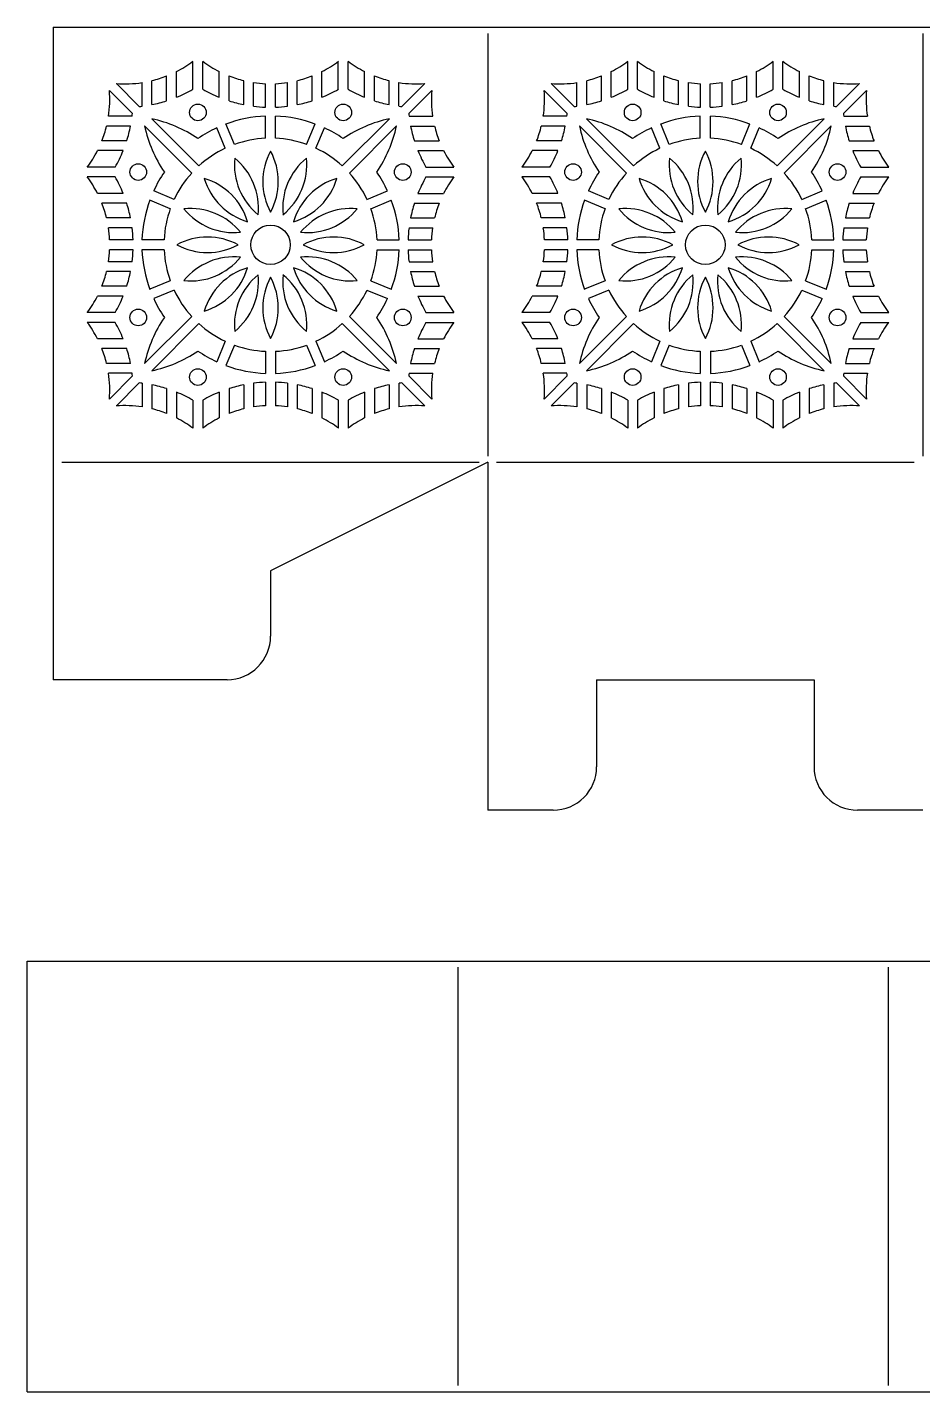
# Model space of a CAD drawing. Extents: x 540 to 830, y 429 to 649.
# Drawn here: x 540.4 to 684.5, y 429.4 to 649 of the extents above; entities that cross this region are included whole.
import ezdxf

# ---------------------------------------------------------------- set-up
doc = ezdxf.new("R2010")
doc.units = 0
doc.layers.get('0').update_dxf_attribs({"linetype": 'CONTINUOUS'})

msp = doc.modelspace()

# ---------------------------------------------------------------- linework, layer by layer
for p, q in [((544.52, 648.99), (544.52, 543.99)), ((544.52, 648.99), (824.52, 648.99)), ((614.52, 647.99), (614.52, 579.99)), ((684.52, 647.99), (684.52, 579.99)), ((567.03, 639.01), (567.03, 643.51)), ((568.61, 639.01), (568.61, 643.51)), ((590.43, 639.01), (590.43, 643.51)), ((592.01, 639.01), (592.01, 643.51)), ((637.03, 639.01), (637.03, 643.51)), ((638.61, 639.01), (638.61, 643.51)), ((660.43, 639.01), (660.43, 643.51)), ((662.01, 639.01), (662.01, 643.51)), ((564.37, 637.73), (564.37, 641.86)), ((571.26, 637.73), (571.26, 641.86)), ((587.78, 637.73), (587.78, 641.86)), ((594.66, 637.73), (594.66, 641.86)), ((634.37, 637.73), (634.37, 641.86)), ((641.26, 637.73), (641.26, 641.86)), ((657.78, 637.73), (657.78, 641.86)), ((664.66, 637.73), (664.66, 641.86)), ((554.69, 639.94), (558.39, 636.24)), ((558.84, 636.29), (558.84, 640.09)), ((560.42, 636.54), (560.42, 640.4)), ((562.79, 637.16), (562.79, 641.16)), ((572.84, 637.16), (572.84, 641.16)), ((575.21, 636.54), (575.21, 640.4)), ((576.79, 636.29), (576.79, 640.09)), ((578.73, 636.12), (578.73, 639.91)), ((580.31, 636.12), (580.31, 639.91)), ((582.25, 636.29), (582.25, 640.09)), ((583.83, 636.54), (583.83, 640.4)), ((586.2, 637.16), (586.2, 641.16)), ((596.24, 637.16), (596.24, 641.16)), ((598.62, 636.54), (598.62, 640.4)), ((600.19, 636.29), (600.19, 640.09)), ((604.35, 639.94), (600.64, 636.24)), ((624.69, 639.94), (628.39, 636.24)), ((628.84, 636.29), (628.84, 640.09)), ((630.42, 636.54), (630.42, 640.4)), ((632.79, 637.16), (632.79, 641.16)), ((642.84, 637.16), (642.84, 641.16)), ((645.21, 636.54), (645.21, 640.4)), ((646.79, 636.29), (646.79, 640.09)), ((648.73, 636.12), (648.73, 639.91)), ((650.31, 636.12), (650.31, 639.91)), ((652.25, 636.29), (652.25, 640.09)), ((653.83, 636.54), (653.83, 640.4)), ((656.2, 637.16), (656.2, 641.16)), ((666.24, 637.16), (666.24, 641.16)), ((668.62, 636.54), (668.62, 640.4)), ((670.19, 636.29), (670.19, 640.09)), ((674.35, 639.94), (670.64, 636.24)), ((553.57, 638.83), (557.28, 635.12)), ((605.47, 638.83), (601.76, 635.12)), ((623.57, 638.83), (627.28, 635.12)), ((675.47, 638.83), (671.76, 635.12)), ((557.23, 634.67), (553.42, 634.67)), ((578.71, 631.13), (578.71, 634.7)), ((580.33, 631.13), (580.33, 634.7)), ((601.81, 634.67), (605.62, 634.67)), ((627.23, 634.67), (623.42, 634.67)), ((648.71, 631.13), (648.71, 634.7)), ((650.33, 631.13), (650.33, 634.7)), ((671.81, 634.67), (675.62, 634.67)), ((556.97, 633.09), (553.11, 633.09)), ((566.83, 625.54), (559.25, 633.13)), ((567.97, 626.68), (560.39, 634.27)), ((572.22, 629.52), (570.85, 632.81)), ((573.71, 630.13), (572.34, 633.43)), ((585.33, 630.13), (586.7, 633.43)), ((586.82, 629.52), (588.19, 632.81)), ((591.07, 626.68), (598.65, 634.27)), ((592.21, 625.54), (599.79, 633.13)), ((602.07, 633.09), (605.93, 633.09)), ((626.97, 633.09), (623.11, 633.09)), ((636.83, 625.54), (629.25, 633.13)), ((637.97, 626.68), (630.39, 634.27)), ((642.22, 629.52), (640.85, 632.81)), ((643.71, 630.13), (642.34, 633.43)), ((655.33, 630.13), (656.7, 633.43)), ((656.82, 629.52), (658.19, 632.81)), ((661.07, 626.68), (668.65, 634.27)), ((662.21, 625.54), (669.79, 633.13)), ((672.07, 633.09), (675.93, 633.09)), ((556.36, 630.72), (552.36, 630.72)), ((602.68, 630.72), (606.68, 630.72)), ((626.36, 630.72), (622.36, 630.72)), ((672.68, 630.72), (676.68, 630.72)), ((555.79, 629.14), (551.65, 629.14)), ((603.25, 629.14), (607.39, 629.14)), ((625.79, 629.14), (621.65, 629.14)), ((673.25, 629.14), (677.39, 629.14)), ((554.5, 626.49), (550, 626.49)), ((604.54, 626.49), (609.04, 626.49)), ((624.5, 626.49), (620, 626.49)), ((674.54, 626.49), (679.04, 626.49)), ((554.5, 624.91), (550, 624.91)), ((604.54, 624.91), (609.04, 624.91)), ((624.5, 624.91), (620, 624.91)), ((674.54, 624.91), (679.04, 624.91)), ((555.79, 622.25), (551.65, 622.25)), ((564, 621.3), (560.7, 622.66)), ((595.04, 621.3), (598.34, 622.66)), ((603.25, 622.25), (607.39, 622.25)), ((625.79, 622.25), (621.65, 622.25)), ((634, 621.3), (630.7, 622.66)), ((665.04, 621.3), (668.34, 622.66)), ((673.25, 622.25), (677.39, 622.25)), ((556.36, 620.67), (552.36, 620.67)), ((563.38, 619.8), (560.08, 621.17)), ((595.66, 619.8), (598.96, 621.17)), ((602.68, 620.67), (606.68, 620.67)), ((626.36, 620.67), (622.36, 620.67)), ((633.38, 619.8), (630.08, 621.17)), ((665.66, 619.8), (668.96, 621.17)), ((672.68, 620.67), (676.68, 620.67)), ((556.97, 618.3), (553.11, 618.3)), ((602.07, 618.3), (605.93, 618.3)), ((626.97, 618.3), (623.11, 618.3)), ((672.07, 618.3), (675.93, 618.3)), ((557.23, 616.72), (553.42, 616.72)), ((601.81, 616.72), (605.62, 616.72)), ((627.23, 616.72), (623.42, 616.72)), ((671.81, 616.72), (675.62, 616.72)), ((557.39, 614.78), (553.61, 614.78)), ((557.39, 613.2), (553.61, 613.2)), ((562.38, 614.8), (558.82, 614.8)), ((562.38, 613.19), (558.82, 613.19)), ((596.66, 614.8), (600.22, 614.8)), ((596.66, 613.19), (600.22, 613.19)), ((601.65, 614.78), (605.43, 614.78)), ((601.65, 613.2), (605.43, 613.2)), ((627.39, 614.78), (623.61, 614.78)), ((627.39, 613.2), (623.61, 613.2)), ((632.38, 614.8), (628.82, 614.8)), ((632.38, 613.19), (628.82, 613.19)), ((666.66, 614.8), (670.22, 614.8)), ((666.66, 613.19), (670.22, 613.19)), ((671.65, 614.78), (675.43, 614.78)), ((671.65, 613.2), (675.43, 613.2)), ((557.23, 611.26), (553.42, 611.26)), ((601.81, 611.26), (605.62, 611.26)), ((627.23, 611.26), (623.42, 611.26)), ((671.81, 611.26), (675.62, 611.26)), ((556.97, 609.68), (553.11, 609.68)), ((602.07, 609.68), (605.93, 609.68)), ((626.97, 609.68), (623.11, 609.68)), ((672.07, 609.68), (675.93, 609.68)), ((556.36, 607.31), (552.36, 607.31)), ((563.38, 608.18), (560.08, 606.82)), ((564, 606.69), (560.7, 605.32)), ((595.04, 606.69), (598.34, 605.32)), ((595.66, 608.18), (598.96, 606.82)), ((602.68, 607.31), (606.68, 607.31)), ((626.36, 607.31), (622.36, 607.31)), ((633.38, 608.18), (630.08, 606.82)), ((634, 606.69), (630.7, 605.32)), ((665.04, 606.69), (668.34, 605.32)), ((665.66, 608.18), (668.96, 606.82)), ((672.68, 607.31), (676.68, 607.31)), ((555.79, 605.73), (551.65, 605.73)), ((603.25, 605.73), (607.39, 605.73)), ((625.79, 605.73), (621.65, 605.73)), ((673.25, 605.73), (677.39, 605.73)), ((554.5, 603.08), (550, 603.08)), ((566.83, 602.45), (559.25, 594.86)), ((592.21, 602.45), (599.79, 594.86)), ((604.54, 603.08), (609.04, 603.08)), ((624.5, 603.08), (620, 603.08)), ((636.83, 602.45), (629.25, 594.86)), ((662.21, 602.45), (669.79, 594.86)), ((674.54, 603.08), (679.04, 603.08)), ((554.5, 601.5), (550, 601.5)), ((567.97, 601.3), (560.39, 593.72)), ((591.07, 601.3), (598.65, 593.72)), ((604.54, 601.5), (609.04, 601.5)), ((624.5, 601.5), (620, 601.5)), ((637.97, 601.3), (630.39, 593.72)), ((661.07, 601.3), (668.65, 593.72)), ((674.54, 601.5), (679.04, 601.5)), ((555.79, 598.85), (551.65, 598.85)), ((572.22, 598.47), (570.85, 595.17)), ((573.71, 597.85), (572.34, 594.56)), ((585.33, 597.85), (586.7, 594.56)), ((586.82, 598.47), (588.19, 595.17)), ((603.25, 598.85), (607.39, 598.85)), ((625.79, 598.85), (621.65, 598.85)), ((642.22, 598.47), (640.85, 595.17)), ((643.71, 597.85), (642.34, 594.56)), ((655.33, 597.85), (656.7, 594.56)), ((656.82, 598.47), (658.19, 595.17)), ((673.25, 598.85), (677.39, 598.85)), ((556.36, 597.27), (552.36, 597.27)), ((578.71, 596.86), (578.71, 593.29)), ((580.33, 596.86), (580.33, 593.29)), ((602.68, 597.27), (606.68, 597.27)), ((626.36, 597.27), (622.36, 597.27)), ((648.71, 596.86), (648.71, 593.29)), ((650.33, 596.86), (650.33, 593.29)), ((672.68, 597.27), (676.68, 597.27)), ((556.97, 594.9), (553.11, 594.9)), ((557.23, 593.32), (553.42, 593.32)), ((601.81, 593.32), (605.62, 593.32)), ((602.07, 594.9), (605.93, 594.9)), ((626.97, 594.9), (623.11, 594.9)), ((627.23, 593.32), (623.42, 593.32)), ((671.81, 593.32), (675.62, 593.32)), ((672.07, 594.9), (675.93, 594.9)), ((553.57, 589.16), (557.28, 592.87)), ((554.69, 588.04), (558.39, 591.75)), ((558.84, 591.7), (558.84, 587.89)), ((560.42, 591.44), (560.42, 587.58)), ((562.79, 590.83), (562.79, 586.83)), ((572.84, 590.83), (572.84, 586.83)), ((575.21, 591.44), (575.21, 587.58)), ((576.79, 591.7), (576.79, 587.89)), ((578.73, 591.85), (578.73, 588.08)), ((580.31, 591.85), (580.31, 588.08)), ((582.25, 591.7), (582.25, 587.89)), ((583.83, 591.44), (583.83, 587.58)), ((586.2, 590.83), (586.2, 586.83)), ((596.24, 590.83), (596.24, 586.83)), ((598.62, 591.44), (598.62, 587.58)), ((600.19, 591.7), (600.19, 587.89)), ((604.35, 588.04), (600.64, 591.75)), ((605.47, 589.16), (601.76, 592.87)), ((623.57, 589.16), (627.28, 592.87)), ((624.69, 588.04), (628.39, 591.75)), ((628.84, 591.7), (628.84, 587.89)), ((630.42, 591.44), (630.42, 587.58)), ((632.79, 590.83), (632.79, 586.83)), ((642.84, 590.83), (642.84, 586.83)), ((645.21, 591.44), (645.21, 587.58)), ((646.79, 591.7), (646.79, 587.89)), ((648.73, 591.85), (648.73, 588.08)), ((650.31, 591.85), (650.31, 588.08)), ((652.25, 591.7), (652.25, 587.89)), ((653.83, 591.44), (653.83, 587.58)), ((656.2, 590.83), (656.2, 586.83)), ((666.24, 590.83), (666.24, 586.83)), ((668.62, 591.44), (668.62, 587.58)), ((670.19, 591.7), (670.19, 587.89)), ((674.35, 588.04), (670.64, 591.75)), ((675.47, 589.16), (671.76, 592.87)), ((564.37, 590.26), (564.37, 586.12)), ((567.03, 588.97), (567.03, 584.47)), ((568.61, 588.97), (568.61, 584.47)), ((571.26, 590.26), (571.26, 586.12)), ((587.78, 590.26), (587.78, 586.12)), ((590.43, 588.97), (590.43, 584.47)), ((592.01, 588.97), (592.01, 584.47)), ((594.66, 590.26), (594.66, 586.12)), ((634.37, 590.26), (634.37, 586.12)), ((637.03, 588.97), (637.03, 584.47)), ((638.61, 588.97), (638.61, 584.47)), ((641.26, 590.26), (641.26, 586.12)), ((657.78, 590.26), (657.78, 586.12)), ((660.43, 588.97), (660.43, 584.47)), ((662.01, 588.97), (662.01, 584.47)), ((664.66, 590.26), (664.66, 586.12)), ((545.92, 578.99), (613.12, 578.99)), ((614.52, 578.99), (579.52, 561.49)), ((614.52, 578.99), (614.52, 522.99)), ((615.92, 578.99), (683.12, 578.99)), ((579.52, 561.49), (579.52, 550.99)), ((572.52, 543.99), (544.52, 543.99)), ((632.02, 543.99), (667.02, 543.99)), ((632.02, 543.99), (632.02, 529.99)), ((667.02, 543.99), (667.02, 529.99)), ((625.02, 522.99), (614.52, 522.99)), ((684.52, 522.99), (674.02, 522.99)), ((540.35, 429.39), (540.35, 498.69)), ((540.35, 498.69), (817.55, 498.69)), ((609.65, 497.7), (609.65, 430.38)), ((678.95, 497.7), (678.95, 430.38)), ((540.35, 429.39), (817.55, 429.39))]:
    msp.add_line(p, q)
for centre, radius in [((567.82, 635.29), 1.34), ((591.22, 635.29), 1.34), ((637.82, 635.29), 1.34), ((661.22, 635.29), 1.34), ((558.22, 625.7), 1.34), ((600.81, 625.7), 1.34), ((628.22, 625.7), 1.34), ((670.81, 625.7), 1.34), ((579.52, 613.99), 3.18), ((649.52, 613.99), 3.18), ((558.22, 602.29), 1.34), ((600.81, 602.29), 1.34), ((628.22, 602.29), 1.34), ((670.81, 602.29), 1.34), ((567.82, 592.7), 1.34), ((591.22, 592.7), 1.34), ((637.82, 592.7), 1.34), ((661.22, 592.7), 1.34)]:
    msp.add_circle(centre, radius)
for centre, radius, start, end in [((556.11, 658.14), 18.25, 296.9179, 306.7322), ((579.52, 658.14), 18.25, 233.2678, 243.0821), ((579.52, 658.14), 18.25, 296.9179, 306.7322), ((602.93, 658.14), 18.25, 233.2678, 243.0821), ((626.11, 658.14), 18.25, 296.9179, 306.7322), ((649.52, 658.14), 18.25, 233.2678, 243.0821), ((649.52, 658.14), 18.25, 296.9179, 306.7322), ((672.93, 658.14), 18.25, 233.2678, 243.0821), ((556.11, 658.14), 18.25, 265.5108, 278.6059), ((556.11, 658.14), 18.25, 283.6624, 291.4783), ((579.52, 658.14), 18.25, 248.5217, 256.3376), ((579.52, 658.14), 18.25, 261.3941, 267.5193), ((579.52, 658.14), 18.25, 272.4807, 278.6059), ((579.52, 658.14), 18.25, 283.6624, 291.4783), ((602.93, 658.14), 18.25, 248.5217, 256.3376), ((602.93, 658.14), 18.25, 261.3941, 274.4892), ((626.11, 658.14), 18.25, 265.5108, 278.6059), ((626.11, 658.14), 18.25, 283.6624, 291.4783), ((649.52, 658.14), 18.25, 248.5217, 256.3376), ((649.52, 658.14), 18.25, 261.3941, 267.5193), ((649.52, 658.14), 18.25, 272.4807, 278.6059), ((649.52, 658.14), 18.25, 283.6624, 291.4783), ((672.93, 658.14), 18.25, 248.5217, 256.3376), ((672.93, 658.14), 18.25, 261.3941, 274.4892), ((535.38, 637.4), 18.25, 351.3941, 4.4892), ((556.11, 658.14), 22.02, 281.2884, 287.6643), ((556.11, 658.14), 22.02, 292.0353, 299.7123), ((579.52, 658.14), 22.02, 240.2877, 247.9647), ((579.52, 658.14), 22.02, 252.3357, 258.7116), ((579.52, 658.14), 22.02, 281.2884, 287.6643), ((579.52, 658.14), 22.02, 292.0353, 299.7123), ((602.93, 658.14), 22.02, 240.2877, 247.9647), ((602.93, 658.14), 22.02, 252.3357, 258.7116), ((623.66, 637.4), 18.25, 175.5108, 188.6059), ((605.38, 637.4), 18.25, 351.3941, 4.4892), ((626.11, 658.14), 22.02, 281.2884, 287.6643), ((626.11, 658.14), 22.02, 292.0353, 299.7123), ((649.52, 658.14), 22.02, 240.2877, 247.9647), ((649.52, 658.14), 22.02, 252.3357, 258.7116), ((649.52, 658.14), 22.02, 281.2884, 287.6643), ((649.52, 658.14), 22.02, 292.0353, 299.7123), ((672.93, 658.14), 22.02, 240.2877, 247.9647), ((672.93, 658.14), 22.02, 252.3357, 258.7116), ((693.66, 637.4), 18.25, 175.5108, 188.6059), ((535.38, 637.4), 22.02, 352.8765, 354.0555), ((556.11, 658.14), 22.02, 275.9445, 277.1235), ((579.52, 613.99), 20.72, 92.2331, 110.267), ((579.52, 658.14), 22.02, 262.8765, 267.9444), ((579.52, 658.14), 22.02, 272.0556, 277.1235), ((579.52, 613.99), 20.72, 69.733, 87.7669), ((602.93, 658.14), 22.02, 262.8765, 264.0555), ((623.66, 637.4), 22.02, 185.9445, 187.1235), ((605.38, 637.4), 22.02, 352.8765, 354.0555), ((626.11, 658.14), 22.02, 275.9445, 277.1235), ((649.52, 613.99), 20.72, 92.2331, 110.267), ((649.52, 658.14), 22.02, 262.8765, 267.9444), ((649.52, 658.14), 22.02, 272.0556, 277.1235), ((649.52, 613.99), 20.72, 69.733, 87.7669), ((672.93, 658.14), 22.02, 262.8765, 264.0555), ((693.66, 637.4), 22.02, 185.9445, 187.1235), ((535.38, 637.4), 18.25, 338.5217, 346.3376), ((535.38, 637.4), 22.02, 342.3357, 348.7116), ((579.52, 637.4), 20.72, 191.9023, 214.3899), ((556.11, 613.99), 20.72, 55.6101, 78.0977), ((579.52, 613.99), 20.72, 114.7331, 124.3899), ((579.52, 613.99), 20.72, 55.6101, 65.2669), ((602.93, 613.99), 20.72, 101.9023, 124.3899), ((579.52, 637.4), 20.72, 325.6101, 348.0977), ((623.66, 637.4), 22.02, 191.2884, 197.6643), ((623.66, 637.4), 18.25, 193.6624, 201.4783), ((605.38, 637.4), 18.25, 338.5217, 346.3376), ((605.38, 637.4), 22.02, 342.3357, 348.7116), ((649.52, 637.4), 20.72, 191.9023, 214.3899), ((626.11, 613.99), 20.72, 55.6101, 78.0977), ((649.52, 613.99), 20.72, 114.7331, 124.3899), ((649.52, 613.99), 20.72, 55.6101, 65.2669), ((672.93, 613.99), 20.72, 101.9023, 124.3899), ((649.52, 637.4), 20.72, 325.6101, 348.0977), ((693.66, 637.4), 22.02, 191.2884, 197.6643), ((693.66, 637.4), 18.25, 193.6624, 201.4783), ((579.52, 613.99), 17.16, 92.6973, 109.8028), ((579.52, 613.99), 17.16, 70.1972, 87.3027), ((649.52, 613.99), 17.16, 92.6973, 109.8028), ((649.52, 613.99), 17.16, 70.1972, 87.3027), ((535.38, 637.4), 18.25, 323.2678, 333.0821), ((535.38, 637.4), 22.02, 330.2877, 337.9647), ((579.52, 613.99), 17.16, 115.1973, 132.3028), ((588.61, 624.15), 10.34, 151.5322, 208.4678), ((570.43, 624.15), 10.34, 331.5322, 28.4678), ((579.52, 613.99), 17.16, 47.6972, 64.8027), ((623.66, 637.4), 22.02, 202.0353, 209.7123), ((623.66, 637.4), 18.25, 206.9179, 216.7322), ((605.38, 637.4), 18.25, 323.2678, 333.0821), ((605.38, 637.4), 22.02, 330.2877, 337.9647), ((649.52, 613.99), 17.16, 115.1973, 132.3028), ((658.61, 624.15), 10.34, 151.5322, 208.4678), ((640.43, 624.15), 10.34, 331.5322, 28.4678), ((649.52, 613.99), 17.16, 47.6972, 64.8027), ((693.66, 637.4), 22.02, 202.0353, 209.7123), ((693.66, 637.4), 18.25, 206.9179, 216.7322), ((584.03, 626.86), 10.34, 174.0322, 230.9678), ((567.23, 619.9), 10.34, 354.0322, 50.9678), ((591.81, 619.9), 10.34, 129.0322, 185.9678), ((575.01, 626.86), 10.34, 309.0322, 5.9678), ((654.03, 626.86), 10.34, 174.0322, 230.9678), ((637.23, 619.9), 10.34, 354.0322, 50.9678), ((661.81, 619.9), 10.34, 129.0322, 185.9678), ((645.01, 626.86), 10.34, 309.0322, 5.9678), ((535.38, 613.99), 18.25, 26.9179, 36.7322), ((535.38, 613.99), 22.02, 22.0353, 29.7123), ((579.52, 613.99), 20.72, 145.6101, 155.2669), ((579.52, 613.99), 17.16, 137.6972, 154.8027), ((578.76, 627.61), 10.34, 196.5322, 253.4678), ((565.91, 614.75), 10.34, 16.5322, 73.4678), ((593.13, 614.75), 10.34, 106.5322, 163.4678), ((580.28, 627.61), 10.34, 286.5322, 343.4678), ((579.52, 613.99), 17.16, 25.1973, 42.3028), ((579.52, 613.99), 20.72, 24.7331, 34.3899), ((623.66, 613.99), 22.02, 150.2877, 157.9647), ((623.66, 613.99), 18.25, 143.2678, 153.0821), ((605.38, 613.99), 18.25, 26.9179, 36.7322), ((605.38, 613.99), 22.02, 22.0353, 29.7123), ((649.52, 613.99), 20.72, 145.6101, 155.2669), ((649.52, 613.99), 17.16, 137.6972, 154.8027), ((648.76, 627.61), 10.34, 196.5322, 253.4678), ((635.91, 614.75), 10.34, 16.5322, 73.4678), ((663.13, 614.75), 10.34, 106.5322, 163.4678), ((650.28, 627.61), 10.34, 286.5322, 343.4678), ((649.52, 613.99), 17.16, 25.1973, 42.3028), ((649.52, 613.99), 20.72, 24.7331, 34.3899), ((693.66, 613.99), 22.02, 150.2877, 157.9647), ((693.66, 613.99), 18.25, 143.2678, 153.0821), ((535.38, 613.99), 18.25, 13.6624, 21.4783), ((535.38, 613.99), 22.02, 11.2884, 17.6643), ((579.52, 613.99), 20.72, 159.733, 177.7669), ((579.52, 613.99), 17.16, 160.1972, 177.3027), ((566.65, 609.48), 10.34, 39.0322, 95.9678), ((573.61, 626.28), 10.34, 219.0322, 275.9678), ((592.39, 609.48), 10.34, 84.0322, 140.9678), ((585.43, 626.28), 10.34, 264.0322, 320.9678), ((579.52, 613.99), 17.16, 2.6973, 19.8028), ((579.52, 613.99), 20.72, 2.2331, 20.267), ((623.66, 613.99), 22.02, 162.3357, 168.7116), ((623.66, 613.99), 18.25, 158.5217, 166.3376), ((605.38, 613.99), 18.25, 13.6624, 21.4783), ((605.38, 613.99), 22.02, 11.2884, 17.6643), ((649.52, 613.99), 20.72, 159.733, 177.7669), ((649.52, 613.99), 17.16, 160.1972, 177.3027), ((636.65, 609.48), 10.34, 39.0322, 95.9678), ((643.61, 626.28), 10.34, 219.0322, 275.9678), ((662.39, 609.48), 10.34, 84.0322, 140.9678), ((655.43, 626.28), 10.34, 264.0322, 320.9678), ((649.52, 613.99), 17.16, 2.6973, 19.8028), ((649.52, 613.99), 20.72, 2.2331, 20.267), ((693.66, 613.99), 22.02, 162.3357, 168.7116), ((693.66, 613.99), 18.25, 158.5217, 166.3376), ((535.38, 613.99), 18.25, 2.4807, 8.6059), ((535.38, 613.99), 22.02, 2.0556, 7.1235), ((569.36, 604.9), 10.34, 61.5322, 118.4678), ((589.68, 604.9), 10.34, 61.5322, 118.4678), ((623.66, 613.99), 22.02, 172.8765, 177.9444), ((623.66, 613.99), 18.25, 171.3941, 177.5193), ((605.38, 613.99), 18.25, 2.4807, 8.6059), ((605.38, 613.99), 22.02, 2.0556, 7.1235), ((639.36, 604.9), 10.34, 61.5322, 118.4678), ((659.68, 604.9), 10.34, 61.5322, 118.4678), ((693.66, 613.99), 22.02, 172.8765, 177.9444), ((693.66, 613.99), 18.25, 171.3941, 177.5193), ((535.38, 613.99), 18.25, 351.3941, 357.5193), ((535.38, 613.99), 22.02, 352.8765, 357.9444), ((579.52, 613.99), 20.72, 182.2331, 200.267), ((579.52, 613.99), 17.16, 182.6973, 199.8028), ((569.36, 623.08), 10.34, 241.5322, 298.4678), ((589.68, 623.08), 10.34, 241.5322, 298.4678), ((579.52, 613.99), 17.16, 340.1972, 357.3027), ((579.52, 613.99), 20.72, 339.733, 357.7669), ((623.66, 613.99), 22.02, 182.0556, 187.1235), ((623.66, 613.99), 18.25, 182.4807, 188.6059), ((605.38, 613.99), 18.25, 351.3941, 357.5193), ((605.38, 613.99), 22.02, 352.8765, 357.9444), ((649.52, 613.99), 20.72, 182.2331, 200.267), ((649.52, 613.99), 17.16, 182.6973, 199.8028), ((639.36, 623.08), 10.34, 241.5322, 298.4678), ((659.68, 623.08), 10.34, 241.5322, 298.4678), ((649.52, 613.99), 17.16, 340.1972, 357.3027), ((649.52, 613.99), 20.72, 339.733, 357.7669), ((693.66, 613.99), 22.02, 182.0556, 187.1235), ((693.66, 613.99), 18.25, 182.4807, 188.6059), ((573.61, 601.71), 10.34, 84.0322, 140.9678), ((566.65, 618.5), 10.34, 264.0322, 320.9678), ((585.43, 601.71), 10.34, 39.0322, 95.9678), ((592.39, 618.5), 10.34, 219.0322, 275.9678), ((643.61, 601.71), 10.34, 84.0322, 140.9678), ((636.65, 618.5), 10.34, 264.0322, 320.9678), ((655.43, 601.71), 10.34, 39.0322, 95.9678), ((662.39, 618.5), 10.34, 219.0322, 275.9678), ((535.38, 613.99), 18.25, 338.5217, 346.3376), ((535.38, 613.99), 22.02, 342.3357, 348.7116), ((565.91, 613.24), 10.34, 286.5322, 343.4678), ((578.76, 600.38), 10.34, 106.5322, 163.4678), ((584.03, 601.13), 10.34, 129.0322, 185.9678), ((567.23, 608.08), 10.34, 309.0322, 5.9678), ((588.61, 603.83), 10.34, 151.5322, 208.4678), ((570.43, 603.83), 10.34, 331.5322, 28.4678), ((591.81, 608.08), 10.34, 174.0322, 230.9678), ((575.01, 601.13), 10.34, 354.0322, 50.9678), ((580.28, 600.38), 10.34, 16.5322, 73.4678), ((593.13, 613.24), 10.34, 196.5322, 253.4678), ((623.66, 613.99), 22.02, 191.2884, 197.6643), ((623.66, 613.99), 18.25, 193.6624, 201.4783), ((605.38, 613.99), 18.25, 338.5217, 346.3376), ((605.38, 613.99), 22.02, 342.3357, 348.7116), ((635.91, 613.24), 10.34, 286.5322, 343.4678), ((648.76, 600.38), 10.34, 106.5322, 163.4678), ((654.03, 601.13), 10.34, 129.0322, 185.9678), ((637.23, 608.08), 10.34, 309.0322, 5.9678), ((658.61, 603.83), 10.34, 151.5322, 208.4678), ((640.43, 603.83), 10.34, 331.5322, 28.4678), ((661.81, 608.08), 10.34, 174.0322, 230.9678), ((645.01, 601.13), 10.34, 354.0322, 50.9678), ((650.28, 600.38), 10.34, 16.5322, 73.4678), ((663.13, 613.24), 10.34, 196.5322, 253.4678), ((693.66, 613.99), 22.02, 191.2884, 197.6643), ((693.66, 613.99), 18.25, 193.6624, 201.4783), ((579.52, 613.99), 17.16, 205.1973, 222.3028), ((579.52, 613.99), 17.16, 317.6972, 334.8027), ((649.52, 613.99), 17.16, 205.1973, 222.3028), ((649.52, 613.99), 17.16, 317.6972, 334.8027), ((535.38, 613.99), 18.25, 323.2678, 333.0821), ((535.38, 613.99), 22.02, 330.2877, 337.9647), ((579.52, 613.99), 20.72, 204.7331, 214.3899), ((579.52, 613.99), 20.72, 325.6101, 335.2669), ((623.66, 613.99), 22.02, 202.0353, 209.7123), ((623.66, 613.99), 18.25, 206.9179, 216.7322), ((605.38, 613.99), 18.25, 323.2678, 333.0821), ((605.38, 613.99), 22.02, 330.2877, 337.9647), ((649.52, 613.99), 20.72, 204.7331, 214.3899), ((649.52, 613.99), 20.72, 325.6101, 335.2669), ((693.66, 613.99), 22.02, 202.0353, 209.7123), ((693.66, 613.99), 18.25, 206.9179, 216.7322), ((579.52, 590.59), 20.72, 145.6101, 168.0977), ((579.52, 590.59), 20.72, 11.9023, 34.3899), ((649.52, 590.59), 20.72, 145.6101, 168.0977), ((649.52, 590.59), 20.72, 11.9023, 34.3899), ((535.38, 590.59), 18.25, 26.9179, 36.7322), ((535.38, 590.59), 22.02, 22.0353, 29.7123), ((579.52, 613.99), 17.16, 227.6972, 244.8027), ((579.52, 613.99), 17.16, 295.1973, 312.3028), ((623.66, 590.59), 22.02, 150.2877, 157.9647), ((623.66, 590.59), 18.25, 143.2678, 153.0821), ((605.38, 590.59), 18.25, 26.9179, 36.7322), ((605.38, 590.59), 22.02, 22.0353, 29.7123), ((649.52, 613.99), 17.16, 227.6972, 244.8027), ((649.52, 613.99), 17.16, 295.1973, 312.3028), ((693.66, 590.59), 22.02, 150.2877, 157.9647), ((693.66, 590.59), 18.25, 143.2678, 153.0821), ((579.52, 613.99), 17.16, 250.1972, 267.3027), ((579.52, 613.99), 17.16, 272.6973, 289.8028), ((649.52, 613.99), 17.16, 250.1972, 267.3027), ((649.52, 613.99), 17.16, 272.6973, 289.8028), ((535.38, 590.59), 18.25, 13.6624, 21.4783), ((535.38, 590.59), 22.02, 11.2884, 17.6643), ((556.11, 613.99), 20.72, 281.9023, 304.3899), ((579.52, 613.99), 20.72, 235.6101, 245.2669), ((579.52, 613.99), 20.72, 294.7331, 304.3899), ((602.93, 613.99), 20.72, 235.6101, 258.0977), ((623.66, 590.59), 22.02, 162.3357, 168.7116), ((623.66, 590.59), 18.25, 158.5217, 166.3376), ((605.38, 590.59), 18.25, 13.6624, 21.4783), ((605.38, 590.59), 22.02, 11.2884, 17.6643), ((626.11, 613.99), 20.72, 281.9023, 304.3899), ((649.52, 613.99), 20.72, 235.6101, 245.2669), ((649.52, 613.99), 20.72, 294.7331, 304.3899), ((672.93, 613.99), 20.72, 235.6101, 258.0977), ((693.66, 590.59), 22.02, 162.3357, 168.7116), ((693.66, 590.59), 18.25, 158.5217, 166.3376), ((535.38, 590.59), 18.25, 355.5108, 8.6059), ((535.38, 590.59), 22.02, 5.9445, 7.1235), ((579.52, 613.99), 20.72, 249.733, 267.7669), ((579.52, 613.99), 20.72, 272.2331, 290.267), ((623.66, 590.59), 22.02, 172.8765, 174.0555), ((623.66, 590.59), 18.25, 171.3941, 184.4892), ((605.38, 590.59), 18.25, 355.5108, 8.6059), ((605.38, 590.59), 22.02, 5.9445, 7.1235), ((649.52, 613.99), 20.72, 249.733, 267.7669), ((649.52, 613.99), 20.72, 272.2331, 290.267), ((693.66, 590.59), 22.02, 172.8765, 174.0555), ((693.66, 590.59), 18.25, 171.3941, 184.4892), ((556.11, 569.85), 22.02, 82.8765, 84.0555), ((556.11, 569.85), 22.02, 72.3357, 78.7116), ((579.52, 569.85), 22.02, 101.2884, 107.6643), ((579.52, 569.85), 22.02, 92.0556, 97.1235), ((579.52, 569.85), 22.02, 82.8765, 87.9444), ((579.52, 569.85), 22.02, 72.3357, 78.7116), ((602.93, 569.85), 22.02, 101.2884, 107.6643), ((602.93, 569.85), 22.02, 95.9445, 97.1235), ((626.11, 569.85), 22.02, 82.8765, 84.0555), ((626.11, 569.85), 22.02, 72.3357, 78.7116), ((649.52, 569.85), 22.02, 101.2884, 107.6643), ((649.52, 569.85), 22.02, 92.0556, 97.1235), ((649.52, 569.85), 22.02, 82.8765, 87.9444), ((649.52, 569.85), 22.02, 72.3357, 78.7116), ((672.93, 569.85), 22.02, 101.2884, 107.6643), ((672.93, 569.85), 22.02, 95.9445, 97.1235), ((556.11, 569.85), 22.02, 60.2877, 67.9647), ((579.52, 569.85), 22.02, 112.0353, 119.7123), ((579.52, 569.85), 22.02, 60.2877, 67.9647), ((602.93, 569.85), 22.02, 112.0353, 119.7123), ((626.11, 569.85), 22.02, 60.2877, 67.9647), ((649.52, 569.85), 22.02, 112.0353, 119.7123), ((649.52, 569.85), 22.02, 60.2877, 67.9647), ((672.93, 569.85), 22.02, 112.0353, 119.7123), ((556.11, 569.85), 18.25, 81.3941, 94.4892), ((556.11, 569.85), 18.25, 68.5217, 76.3376), ((579.52, 569.85), 18.25, 103.6624, 111.4783), ((579.52, 569.85), 18.25, 92.4807, 98.6059), ((579.52, 569.85), 18.25, 81.3941, 87.5193), ((579.52, 569.85), 18.25, 68.5217, 76.3376), ((602.93, 569.85), 18.25, 103.6624, 111.4783), ((602.93, 569.85), 18.25, 85.5108, 98.6059), ((626.11, 569.85), 18.25, 81.3941, 94.4892), ((626.11, 569.85), 18.25, 68.5217, 76.3376), ((649.52, 569.85), 18.25, 103.6624, 111.4783), ((649.52, 569.85), 18.25, 92.4807, 98.6059), ((649.52, 569.85), 18.25, 81.3941, 87.5193), ((649.52, 569.85), 18.25, 68.5217, 76.3376), ((672.93, 569.85), 18.25, 103.6624, 111.4783), ((672.93, 569.85), 18.25, 85.5108, 98.6059), ((556.11, 569.85), 18.25, 53.2678, 63.0821), ((579.52, 569.85), 18.25, 116.9179, 126.7322), ((579.52, 569.85), 18.25, 53.2678, 63.0821), ((602.93, 569.85), 18.25, 116.9179, 126.7322), ((626.11, 569.85), 18.25, 53.2678, 63.0821), ((649.52, 569.85), 18.25, 116.9179, 126.7322), ((649.52, 569.85), 18.25, 53.2678, 63.0821), ((672.93, 569.85), 18.25, 116.9179, 126.7322), ((572.52, 550.99), 7, 270, 0), ((625.02, 529.99), 7, 270, 0), ((674.02, 529.99), 7, 180, 270)]:
    msp.add_arc(centre, radius, start, end)

doc.saveas('drawing.dxf')
